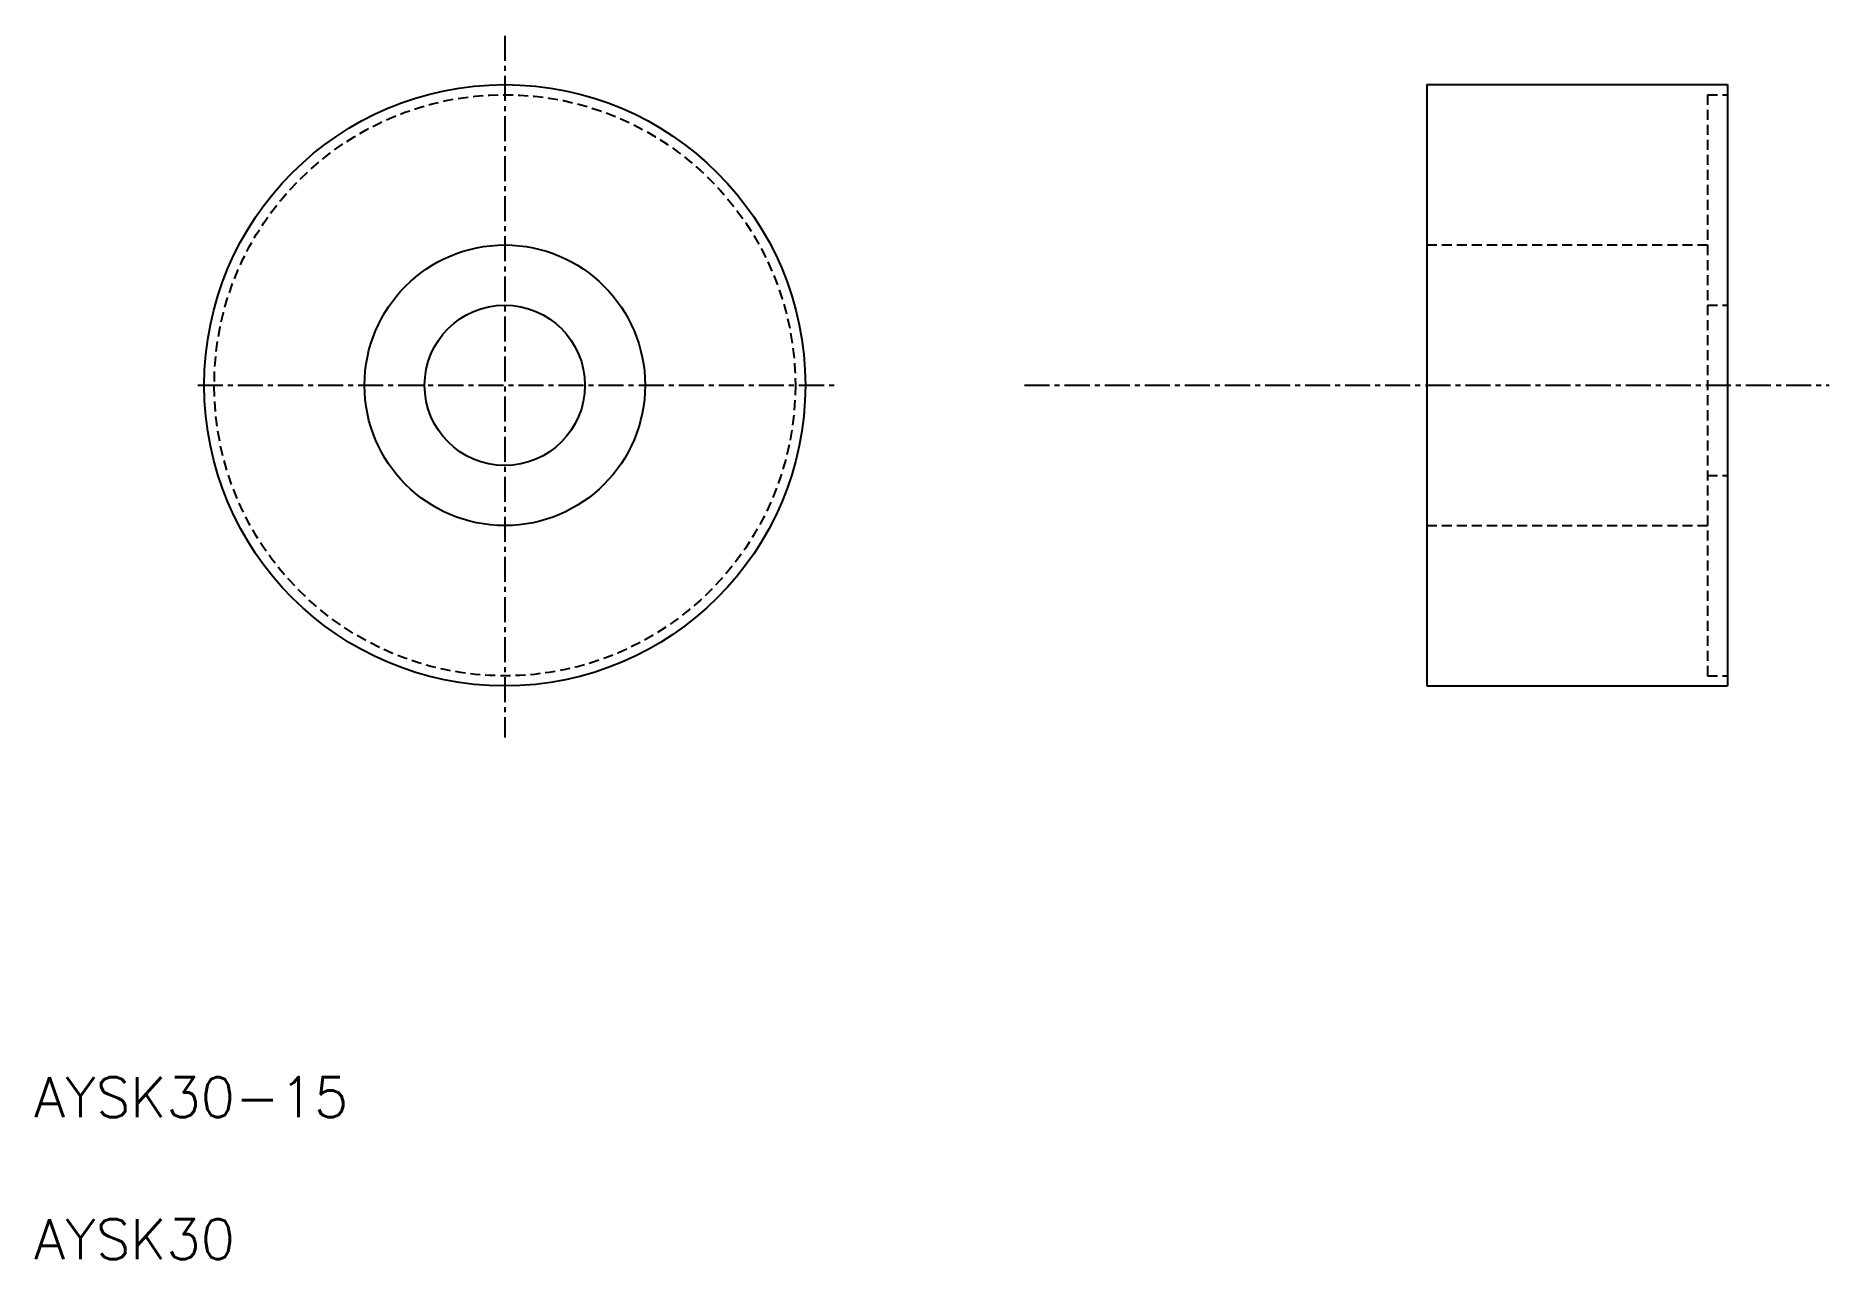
# Model space of a CAD drawing. Extents: x -663.4 to -573.9, y -173.6 to -112.6.
import ezdxf

# ---------------------------------------------------------------- set-up
doc = ezdxf.new("R2010")
doc.units = 0
doc.linetypes.add('CENTER', pattern=[2, 1.25, -0.25, 0.25, -0.25])
doc.linetypes.add('DASHED', pattern=[0.75, 0.5, -0.25])
doc.layers.get('0').update_dxf_attribs({"linetype": 'CONTINUOUS'})
doc.layers.add('CENTER', color=1, linetype='CENTER')
doc.styles.get("Standard").update_dxf_attribs({"font": 'txt.shx', "bigfont": 'bigfont.shx'})

msp = doc.modelspace()

# ---------------------------------------------------------------- linework, layer by layer
at = {"color": 7, "linetype": 'CONTINUOUS'}
for p, q in [((-593.983, -115), (-578.983, -115)), ((-593.983, -115), (-593.983, -145)), ((-578.983, -115), (-578.983, -145)), ((-593.983, -145), (-578.983, -145))]:
    msp.add_line(p, q, dxfattribs=at)
at = {"color": 3, "linetype": 'DASHED'}
for p, q in [((-579.983, -115.5), (-579.983, -144.5)), ((-579.983, -115.5), (-578.983, -115.5)), ((-593.983, -123), (-579.983, -123)), ((-579.983, -126), (-578.983, -126)), ((-579.983, -134.5), (-578.983, -134.5)), ((-593.983, -137), (-579.983, -137)), ((-579.983, -144.5), (-578.983, -144.5))]:
    msp.add_line(p, q, dxfattribs=at)
at = {"color": 7, "linetype": 'CONTINUOUS'}
for radius in [15, 7, 4]:
    msp.add_circle((-640, -130), radius, dxfattribs=at)
at = {"color": 3, "linetype": 'DASHED'}
msp.add_circle((-640, -130), 14.5, dxfattribs=at)
at = {"layer": 'CENTER'}
for p, q in [((-640, -112.565), (-640, -147.58)), ((-655.319, -130), (-623.516, -130)), ((-614.06, -130), (-573.908, -130))]:
    msp.add_line(p, q, dxfattribs=at)

# ---------------------------------------------------------------- texts
for s, p in [('AYSK30-15', (-663.488, -166.521)), ('AYSK30', (-663.488, -173.604))]:
    msp.add_text(s, height=2).set_placement(p)

doc.saveas('drawing.dxf')
